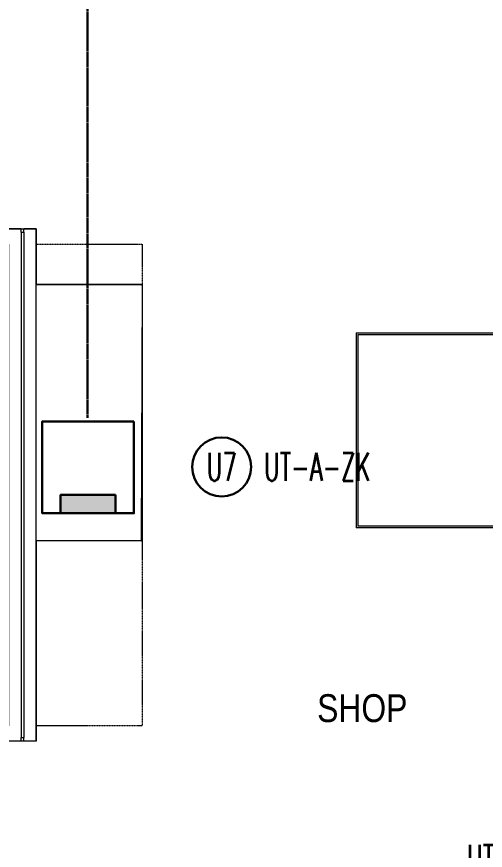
# Model space of a CAD drawing. Extents: x -1439 to 23780, y -1362 to 4476.
# Drawn here: x 1324.1 to 1492.7, y 831.9 to 1131.3 of the extents above; entities that cross this region are included whole.
import ezdxf
from ezdxf.enums import TextEntityAlignment as Align

# ---------------------------------------------------------------- set-up
doc = ezdxf.new("R2010")
doc.units = 0
doc.header["$MEASUREMENT"] = 0
doc.linetypes.add('Audi$0$DOT2', pattern=[0.125, 0, -0.125])
doc.linetypes.add('DASHED2', pattern=[0.375, 0.25, -0.125])
doc.layers.get('0').update_dxf_attribs({"color": 9, "lineweight": 9})
for name, color, linetype, lineweight in [('Audi$0$05', 8, 'Continuous', 9), ('Audi$0$20', 8, 'Audi$0$DOT2', 9), ('Audi$0$21', 8, 'Continuous', 9), ('E-DÖŞEME (ŞAP İÇİ) PRİZ KUTUSU', 7, 'Continuous', 30), ('E-KABLO', 7, 'Continuous', 30), ('E-YAZI', 7, 'Continuous', 30)]:
    doc.layers.add(name, color=color, linetype=linetype, lineweight=lineweight)
doc.styles.add('Audi$0$MuuM_TEXT-STANDART', font='ARIALN.TTF')
doc.styles.add('E-YAZI', font='txttw.shx')

# ---------------------------------------------------------------- blocks, each defined once
blk = doc.blocks.new('Audi$0$p-audi_unit-3')
at = {"lineweight": 0}
for p, q in [((4.5, 184), (0, 184)), ((0, 0), (0, 184)), ((4.5, 182.8), (4.5, 184)), ((4.5, 182.8), (5.5, 182.8)), ((4.5, 182.8), (4.5, 1.4)), ((5.5, 182.8), (5.5, 184)), ((10, 184), (5.5, 184)), ((5.5, 182.8), (5.5, 1.4)), ((10, 0), (10, 184)), ((0, 178.5), (0, 5.5)), ((10, 5.5), (10, 178.5)), ((-38, 163.7), (-38, 72.3)), ((-37.7, 164), (0, 164)), ((47.7, 164), (10, 164)), ((48, 163.7), (48, 72.3)), ((-37.7, 72), (0, 72)), ((47.7, 72), (10, 72)), ((4.5, 0), (0, 0)), ((4.5, 1.4), (5.5, 1.4)), ((4.5, 0), (4.5, 1.4)), ((5.5, 0), (5.5, 1.4)), ((10, 0), (5.5, 0))]:
    blk.add_line(p, q, dxfattribs=at)
blk.add_lwpolyline([(10, 0), (0, 0), (0, 72), (-38, 72), (-38, 164), (0, 164), (0, 184), (10, 184), (10, 164), (48, 164), (47.7, 72), (10, 72), (10, 0)], close=True)
for centre, start, end in [((-37.7, 163.7), 90, 180), ((47.7, 163.7), 0, 90), ((-37.7, 72.3), 180, 270), ((47.7, 72.3), 270, 0)]:
    blk.add_arc(centre, 0.3, start, end, dxfattribs=at)
at = {"layer": 'Audi$0$20', "lineweight": 0, "ltscale": 0.5}
for p, q in [((-38, 5.5), (-38, 178.5)), ((-38, 178.5), (0, 178.5)), ((10, 178.5), (48, 178.5)), ((48, 178.5), (48, 5.5)), ((0, 5.5), (-38, 5.5)), ((48, 5.5), (10, 5.5))]:
    blk.add_line(p, q, dxfattribs=at)
blk = doc.blocks.new('Audi$0$Group-174-1')
for p, q in [((384790.8625, 69153.5038), (384790.1625, 69153.5038)), ((384790.1625, 69152.8038), (384790.1625, 69153.5038)), ((384790.8565, 69153.4978), (384790.1685, 69153.4978)), ((384790.1685, 69152.8098), (384790.1685, 69153.4978)), ((384790.8565, 69152.8098), (384790.8565, 69153.4978)), ((384790.8625, 69152.8038), (384790.8625, 69153.5038)), ((384790.1625, 69152.8038), (384790.8625, 69152.8038)), ((384790.1685, 69152.8098), (384790.8565, 69152.8098))]:
    blk.add_line(p, q)
blk = doc.blocks.new('10_DÖŞEME (ŞAP İÇİ) PRİZ KUTUSU')
at = {"layer": 'E-DÖŞEME (ŞAP İÇİ) PRİZ KUTUSU'}
blk.add_hatch(color=5, dxfattribs=at).paths.add_polyline_path([(0.734, 0.216), (0.734, 0.706), (-0.734, 0.706), (-0.734, 0.216)])
at = {"layer": 'E-DÖŞEME (ŞAP İÇİ) PRİZ KUTUSU', "color": 5}
for points in [[(1.224, 2.664), (1.224, 0.216), (-1.224, 0.216), (-1.224, 2.664)], [(0.734, 0.706), (0.734, 0.216), (-0.734, 0.216), (-0.734, 0.706)]]:
    blk.add_lwpolyline(points, close=True, dxfattribs=at)

msp = doc.modelspace()

# ---------------------------------------------------------------- linework, layer by layer
at = {"layer": 'E-KABLO', "color": 4, "linetype": 'DASHED2'}
msp.add_line((1349.57, 987.26), (1349.57, 1302.4), dxfattribs=at)
at = {"layer": 'E-KABLO', "color": 7, "linetype": 'Continuous'}
msp.add_circle((1397.86, 969.62), 10.61, dxfattribs=at)

# ---------------------------------------------------------------- block references
at = {"layer": 'Audi$0$05'}
msp.add_blockref('Audi$0$p-audi_unit-3', (1321.21, 871.08), dxfattribs=at)
at = {"layer": 'Audi$0$05', "color": 7, "xscale": -100, "yscale": 100, "zscale": 100, "rotation": 180}
msp.add_blockref('Audi$0$Group-174-1', (-38477570.05, 6916298.15), dxfattribs=at)
at = {"layer": 'E-DÖŞEME (ŞAP İÇİ) PRİZ KUTUSU', "xscale": 13.48039215686274, "yscale": 13.48039215686274, "zscale": 13.48039215686274}
msp.add_blockref('10_DÖŞEME (ŞAP İÇİ) PRİZ KUTUSU', (1349.82, 950.05), dxfattribs=at)

# ---------------------------------------------------------------- texts
at = {"layer": 'Audi$0$21', "style": 'Audi$0$MuuM_TEXT-STANDART'}
msp.add_text('SHOP', height=10, dxfattribs=at).set_placement((1432.19, 877.97))
at = {"layer": 'E-KABLO', "color": 3, "linetype": 'Continuous', "style": 'E-YAZI', "width": 0.6}
msp.add_text('U7', height=10, dxfattribs=at).set_placement((1397.86, 969.62), align=Align.MIDDLE_CENTER)
at = {"layer": 'E-YAZI', "color": 3, "style": 'E-YAZI', "width": 0.6}
for p in [(1413.04, 964.62, 0), (1486.05, 823.93, 0)]:
    msp.add_text('UT-A-ZK', height=10, dxfattribs=at).set_placement(p)

doc.saveas('drawing.dxf')
